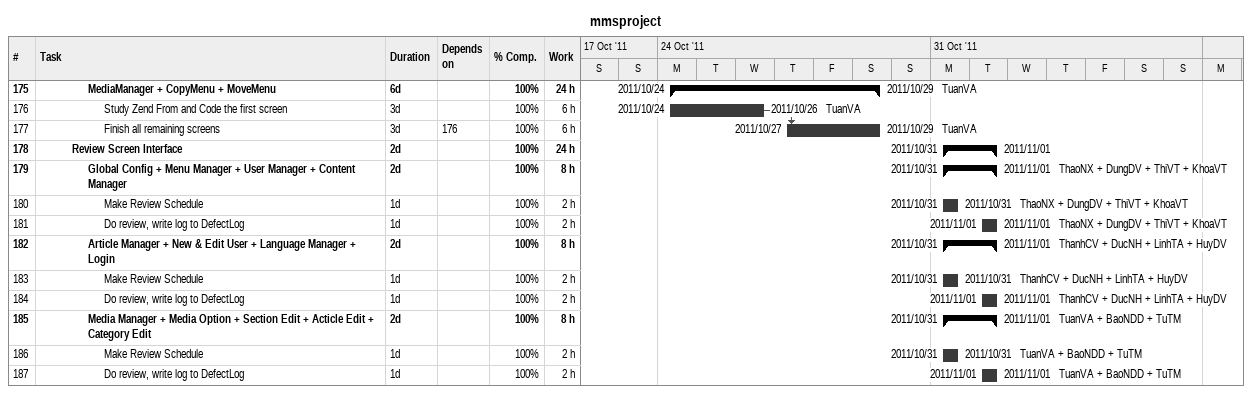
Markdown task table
mmsproject

| ID | Level | Task | Duration | Start | Finish | Predecessors | Resources | % complete | Work (h) |
|---|---|---|---|---|---|---|---|---|---|
| 175 | 4 | **MediaManager + CopyMenu + MoveMenu** | 6d | 2011-10-24 | 2011-10-29 |  | TuanVA | 100 | 24 |
| 176 | 5 | Study Zend From and Code the first screen | 3d | 2011-10-24 | 2011-10-26 |  | TuanVA | 100 | 6 |
| 177 | 5 | Finish all remaining screens | 3d | 2011-10-27 | 2011-10-29 | 176 | TuanVA | 100 | 6 |
| 178 | 3 | **Review Screen Interface** | 2d | 2011-10-31 | 2011-11-01 |  |  | 100 | 24 |
| 179 | 4 | **Global Config + Menu Manager + User Manager + Content Manager** | 2d | 2011-10-31 | 2011-11-01 |  | ThaoNX + DungDV + ThiVT + KhoaVT | 100 | 8 |
| 180 | 5 | Make Review Schedule | 1d | 2011-10-31 | 2011-10-31 |  | ThaoNX + DungDV + ThiVT + KhoaVT | 100 | 2 |
| 181 | 5 | Do review, write log to DefectLog | 1d | 2011-11-01 | 2011-11-01 |  | ThaoNX + DungDV + ThiVT + KhoaVT | 100 | 2 |
| 182 | 4 | **Article Manager + New & Edit User + Language Manager + Login** | 2d | 2011-10-31 | 2011-11-01 |  | ThanhCV + DucNH + LinhTA + HuyDV | 100 | 8 |
| 183 | 5 | Make Review Schedule | 1d | 2011-10-31 | 2011-10-31 |  | ThanhCV + DucNH + LinhTA + HuyDV | 100 | 2 |
| 184 | 5 | Do review, write log to DefectLog | 1d | 2011-11-01 | 2011-11-01 |  | ThanhCV + DucNH + LinhTA + HuyDV | 100 | 2 |
| 185 | 4 | **Media Manager + Media Option + Section Edit + Acticle Edit + Category Edit** | 2d | 2011-10-31 | 2011-11-01 |  | TuanVA + BaoNDD + TuTM | 100 | 8 |
| 186 | 5 | Make Review Schedule | 1d | 2011-10-31 | 2011-10-31 |  | TuanVA + BaoNDD + TuTM | 100 | 2 |
| 187 | 5 | Do review, write log to DefectLog | 1d | 2011-11-01 | 2011-11-01 |  | TuanVA + BaoNDD + TuTM | 100 | 2 |
